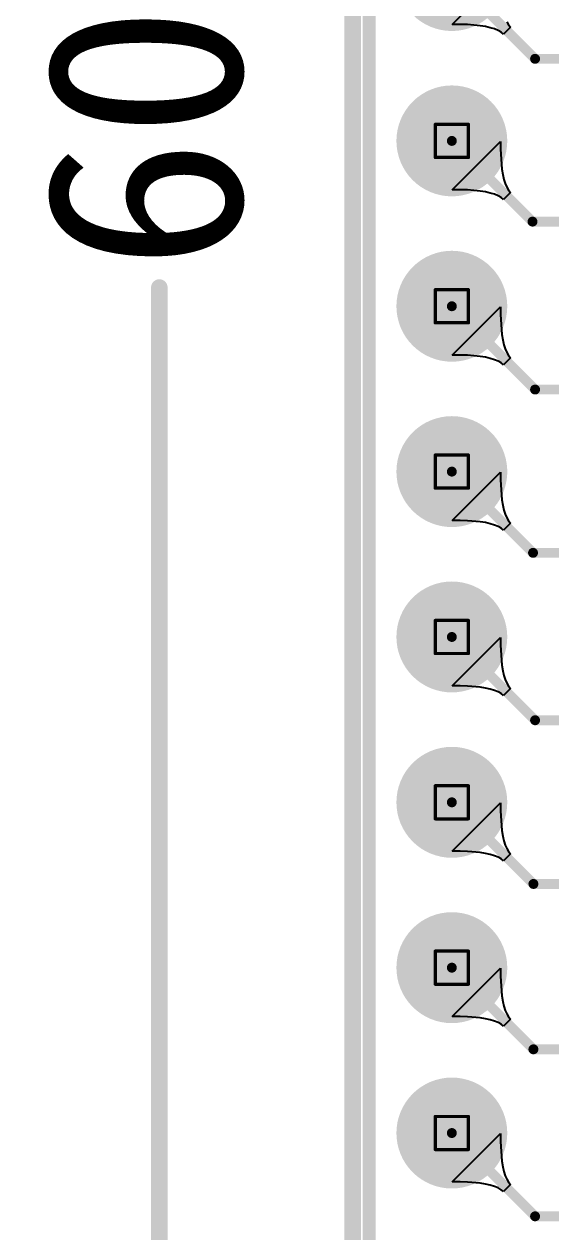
# Model space of a CAD drawing. Extents: x 75 to 173, y 40 to 188.
# Drawn here: x 79.65 to 87.75, y 125.76 to 144.31 of the extents above; entities that cross this region are included whole.
import ezdxf

# ---------------------------------------------------------------- set-up
doc = ezdxf.new("R2010")
doc.units = 0
doc.header["$MEASUREMENT"] = 0
doc.layers.get('0').update_dxf_attribs({"linetype": 'CONTINUOUS'})
for name, color, linetype in [('BottomLayer', 5, 'CONTINUOUS'), ('BOTTOMSOLDER', 6, 'CONTINUOUS'), ('DRILLDRAWING', 1, 'CONTINUOUS'), ('KEEPOUTLAYER', 6, 'CONTINUOUS'), ('MULTILAYER', 9, 'CONTINUOUS'), ('PadHoleLayer', 156, 'CONTINUOUS'), ('TopLayer', 1, 'CONTINUOUS'), ('TOPOVERLAY', 2, 'CONTINUOUS'), ('TOPSOLDER', 216, 'CONTINUOUS')]:
    doc.layers.add(name, color=color, linetype=linetype)

# ---------------------------------------------------------------- blocks, each defined once
blk = doc.blocks.new('P___HDR2X23_2_54___14')
at = {"layer": 'BottomLayer', "const_width": 0.75}
for points in [[(7.245, 2.54, 1), (7.995, 2.54, 1)], [(9.785, 2.54, 1), (10.535, 2.54, 1)], [(12.325, 2.54, 1), (13.075, 2.54, 1)], [(14.865, 2.54, 1), (15.615, 2.54, 1)], [(17.405, 2.54, 1), (18.155, 2.54, 1)], [(19.945, 2.54, 1), (20.695, 2.54, 1)], [(22.485, 2.54, 1), (23.235, 2.54, 1)], [(25.025, 2.54, 1), (25.775, 2.54, 1)]]:
    blk.add_lwpolyline(points, format="xyb", close=True, dxfattribs=at)
at = {"layer": 'BOTTOMSOLDER', "const_width": 0.852}
for points in [[(7.194, 2.54, 1), (8.046, 2.54, 1)], [(9.734, 2.54, 1), (10.586, 2.54, 1)], [(12.274, 2.54, 1), (13.126, 2.54, 1)], [(14.814, 2.54, 1), (15.666, 2.54, 1)], [(17.354, 2.54, 1), (18.206, 2.54, 1)], [(19.894, 2.54, 1), (20.746, 2.54, 1)], [(22.434, 2.54, 1), (23.286, 2.54, 1)], [(24.974, 2.54, 1), (25.826, 2.54, 1)]]:
    blk.add_lwpolyline(points, format="xyb", close=True, dxfattribs=at)
at = {"layer": 'MULTILAYER', "const_width": 0.75}
for points in [[(7.245, 2.54, 1), (7.995, 2.54, 1)], [(9.785, 2.54, 1), (10.535, 2.54, 1)], [(12.325, 2.54, 1), (13.075, 2.54, 1)], [(14.865, 2.54, 1), (15.615, 2.54, 1)], [(17.405, 2.54, 1), (18.155, 2.54, 1)], [(19.945, 2.54, 1), (20.695, 2.54, 1)], [(22.485, 2.54, 1), (23.235, 2.54, 1)], [(25.025, 2.54, 1), (25.775, 2.54, 1)]]:
    blk.add_lwpolyline(points, format="xyb", close=True, dxfattribs=at)
at = {"layer": 'PadHoleLayer', "const_width": 0.45}
for points in [[(7.395, 2.54, 1), (7.845, 2.54, 1)], [(9.935, 2.54, 1), (10.385, 2.54, 1)], [(12.475, 2.54, 1), (12.925, 2.54, 1)], [(15.015, 2.54, 1), (15.465, 2.54, 1)], [(17.555, 2.54, 1), (18.005, 2.54, 1)], [(20.095, 2.54, 1), (20.545, 2.54, 1)], [(22.635, 2.54, 1), (23.085, 2.54, 1)]]:
    blk.add_lwpolyline(points, format="xyb", close=True, dxfattribs=at)
at = {"layer": 'TopLayer', "const_width": 0.75}
for points in [[(7.245, 2.54, 1), (7.995, 2.54, 1)], [(9.785, 2.54, 1), (10.535, 2.54, 1)], [(12.325, 2.54, 1), (13.075, 2.54, 1)], [(14.865, 2.54, 1), (15.615, 2.54, 1)], [(17.405, 2.54, 1), (18.155, 2.54, 1)], [(19.945, 2.54, 1), (20.695, 2.54, 1)], [(22.485, 2.54, 1), (23.235, 2.54, 1)], [(25.025, 2.54, 1), (25.775, 2.54, 1)]]:
    blk.add_lwpolyline(points, format="xyb", close=True, dxfattribs=at)
at = {"layer": 'TOPOVERLAY', "const_width": 0.2}
blk.add_lwpolyline([(-1.27, 3.81), (57.15, 3.81)], dxfattribs=at)
at = {"layer": 'TOPSOLDER', "const_width": 0.852}
for points in [[(7.194, 2.54, 1), (8.046, 2.54, 1)], [(9.734, 2.54, 1), (10.586, 2.54, 1)], [(12.274, 2.54, 1), (13.126, 2.54, 1)], [(14.814, 2.54, 1), (15.666, 2.54, 1)], [(17.354, 2.54, 1), (18.206, 2.54, 1)], [(19.894, 2.54, 1), (20.746, 2.54, 1)], [(22.434, 2.54, 1), (23.286, 2.54, 1)], [(24.974, 2.54, 1), (25.826, 2.54, 1)]]:
    blk.add_lwpolyline(points, format="xyb", close=True, dxfattribs=at)

msp = doc.modelspace()

# ---------------------------------------------------------------- linework, layer by layer
at = {"layer": 'DRILLDRAWING', "const_width": 0.0508}
for points in [[(85.97286, 142.76882), (86.48086, 142.76882)], [(85.97286, 142.26082), (85.97286, 142.76882)], [(86.48086, 142.26082), (86.48086, 142.76882)], [(85.97286, 142.26082), (86.48086, 142.26082)], [(85.97286, 140.22882), (86.48086, 140.22882)], [(85.97286, 139.72082), (85.97286, 140.22882)], [(86.48086, 139.72082), (86.48086, 140.22882)], [(85.97286, 139.72082), (86.48086, 139.72082)], [(85.97286, 137.68882), (86.48086, 137.68882)], [(85.97286, 137.18082), (85.97286, 137.68882)], [(86.48086, 137.18082), (86.48086, 137.68882)], [(85.97286, 137.18082), (86.48086, 137.18082)], [(85.97286, 135.14882), (86.48086, 135.14882)], [(85.97286, 134.64082), (85.97286, 135.14882)], [(86.48086, 134.64082), (86.48086, 135.14882)], [(85.97286, 134.64082), (86.48086, 134.64082)], [(85.97286, 132.60882), (86.48086, 132.60882)], [(85.97286, 132.10082), (85.97286, 132.60882)], [(86.48086, 132.10082), (86.48086, 132.60882)], [(85.97286, 132.10082), (86.48086, 132.10082)], [(85.97286, 130.06882), (86.48086, 130.06882)], [(85.97286, 129.56082), (85.97286, 130.06882)], [(86.48086, 129.56082), (86.48086, 130.06882)], [(85.97286, 129.56082), (86.48086, 129.56082)], [(85.97286, 127.52882), (86.48086, 127.52882)], [(85.97286, 127.02082), (85.97286, 127.52882)], [(86.48086, 127.02082), (86.48086, 127.52882)], [(85.97286, 127.02082), (86.48086, 127.02082)]]:
    msp.add_lwpolyline(points, dxfattribs=at)
at = {"layer": 'DRILLDRAWING', "const_width": 0.0254}
for points in [[(85.96016, 142.76882, 1), (85.98556, 142.76882, 1)], [(85.96016, 142.76882, 1), (85.98556, 142.76882, 1)], [(86.46816, 142.76882, 1), (86.49356, 142.76882, 1)], [(86.46816, 142.76882, 1), (86.49356, 142.76882, 1)], [(85.96016, 142.26082, 1), (85.98556, 142.26082, 1)], [(85.96016, 142.26082, 1), (85.98556, 142.26082, 1)], [(86.46816, 142.26082, 1), (86.49356, 142.26082, 1)], [(86.46816, 142.26082, 1), (86.49356, 142.26082, 1)], [(85.96016, 140.22882, 1), (85.98556, 140.22882, 1)], [(85.96016, 140.22882, 1), (85.98556, 140.22882, 1)], [(86.46816, 140.22882, 1), (86.49356, 140.22882, 1)], [(86.46816, 140.22882, 1), (86.49356, 140.22882, 1)], [(85.96016, 139.72082, 1), (85.98556, 139.72082, 1)], [(85.96016, 139.72082, 1), (85.98556, 139.72082, 1)], [(86.46816, 139.72082, 1), (86.49356, 139.72082, 1)], [(86.46816, 139.72082, 1), (86.49356, 139.72082, 1)], [(85.96016, 137.68882, 1), (85.98556, 137.68882, 1)], [(85.96016, 137.68882, 1), (85.98556, 137.68882, 1)], [(86.46816, 137.68882, 1), (86.49356, 137.68882, 1)], [(86.46816, 137.68882, 1), (86.49356, 137.68882, 1)], [(85.96016, 137.18082, 1), (85.98556, 137.18082, 1)], [(85.96016, 137.18082, 1), (85.98556, 137.18082, 1)], [(86.46816, 137.18082, 1), (86.49356, 137.18082, 1)], [(86.46816, 137.18082, 1), (86.49356, 137.18082, 1)], [(85.96016, 135.14882, 1), (85.98556, 135.14882, 1)], [(85.96016, 135.14882, 1), (85.98556, 135.14882, 1)], [(86.46816, 135.14882, 1), (86.49356, 135.14882, 1)], [(86.46816, 135.14882, 1), (86.49356, 135.14882, 1)], [(85.96016, 134.64082, 1), (85.98556, 134.64082, 1)], [(85.96016, 134.64082, 1), (85.98556, 134.64082, 1)], [(86.46816, 134.64082, 1), (86.49356, 134.64082, 1)], [(86.46816, 134.64082, 1), (86.49356, 134.64082, 1)], [(85.96016, 132.60882, 1), (85.98556, 132.60882, 1)], [(85.96016, 132.60882, 1), (85.98556, 132.60882, 1)], [(86.46816, 132.60882, 1), (86.49356, 132.60882, 1)], [(86.46816, 132.60882, 1), (86.49356, 132.60882, 1)], [(85.96016, 132.10082, 1), (85.98556, 132.10082, 1)], [(85.96016, 132.10082, 1), (85.98556, 132.10082, 1)], [(86.46816, 132.10082, 1), (86.49356, 132.10082, 1)], [(86.46816, 132.10082, 1), (86.49356, 132.10082, 1)], [(85.96016, 130.06882, 1), (85.98556, 130.06882, 1)], [(85.96016, 130.06882, 1), (85.98556, 130.06882, 1)], [(86.46816, 130.06882, 1), (86.49356, 130.06882, 1)], [(86.46816, 130.06882, 1), (86.49356, 130.06882, 1)], [(85.96016, 129.56082, 1), (85.98556, 129.56082, 1)], [(85.96016, 129.56082, 1), (85.98556, 129.56082, 1)], [(86.46816, 129.56082, 1), (86.49356, 129.56082, 1)], [(86.46816, 129.56082, 1), (86.49356, 129.56082, 1)], [(85.96016, 127.52882, 1), (85.98556, 127.52882, 1)], [(85.96016, 127.52882, 1), (85.98556, 127.52882, 1)], [(86.46816, 127.52882, 1), (86.49356, 127.52882, 1)], [(86.46816, 127.52882, 1), (86.49356, 127.52882, 1)], [(85.96016, 127.02082, 1), (85.98556, 127.02082, 1)], [(85.96016, 127.02082, 1), (85.98556, 127.02082, 1)], [(86.46816, 127.02082, 1), (86.49356, 127.02082, 1)], [(86.46816, 127.02082, 1), (86.49356, 127.02082, 1)]]:
    msp.add_lwpolyline(points, format="xyb", close=True, dxfattribs=at)
at = {"layer": 'KEEPOUTLAYER', "const_width": 0.254}
msp.add_lwpolyline([(84.70286, 117.53722), (84.70286, 177.53722)], dxfattribs=at)
at = {"layer": 'TopLayer'}
for p, q in [((86.23436, 144.30486), (86.97682, 145.04732)), ((87.07062, 144.34421), (87.09695, 144.29884)), ((86.35531, 144.30449), (86.23436, 144.30486)), ((86.46682, 144.30088), (86.35531, 144.30449)), ((86.6615, 144.28392), (86.46682, 144.30088)), ((86.74466, 144.27058), (86.6615, 144.28392)), ((86.81838, 144.25398), (86.74466, 144.27058)), ((86.88265, 144.23415), (86.81838, 144.25398)), ((86.93747, 144.21106), (86.88265, 144.23415)), ((86.98284, 144.18473), (86.93747, 144.21106)), ((87.01876, 144.15516), (86.98284, 144.18473)), ((87.12652, 144.26292), (87.01876, 144.15516)), ((87.09695, 144.29884), (87.12652, 144.26292)), ((86.23436, 141.76486), (86.97682, 142.50732)), ((86.97682, 142.50732), (86.97718, 142.38636)), ((86.97718, 142.38636), (86.99775, 142.08018)), ((86.99775, 142.08018), (87.0111, 141.99701)), ((87.0111, 141.99701), (87.02769, 141.9233)), ((87.02769, 141.9233), (87.04753, 141.85903)), ((86.35531, 141.76449), (86.23436, 141.76486)), ((86.46682, 141.76088), (86.35531, 141.76449)), ((86.6615, 141.74392), (86.46682, 141.76088)), ((86.74466, 141.73058), (86.6615, 141.74392)), ((86.81838, 141.71398), (86.74466, 141.73058)), ((87.04753, 141.85903), (87.07062, 141.80421)), ((87.07062, 141.80421), (87.09695, 141.75884)), ((87.09695, 141.75884), (87.12652, 141.72292)), ((86.88265, 141.69415), (86.81838, 141.71398)), ((86.93747, 141.67106), (86.88265, 141.69415)), ((86.98284, 141.64473), (86.93747, 141.67106)), ((87.01876, 141.61516), (86.98284, 141.64473)), ((87.12652, 141.72292), (87.01876, 141.61516)), ((86.23436, 139.22486), (86.97682, 139.96732)), ((86.97682, 139.96732), (86.97718, 139.84636)), ((86.97718, 139.84636), (86.99775, 139.54018)), ((86.99775, 139.54018), (87.0111, 139.45701)), ((87.0111, 139.45701), (87.02769, 139.3833)), ((87.02769, 139.3833), (87.04753, 139.31903)), ((87.04753, 139.31903), (87.07062, 139.26421)), ((86.35531, 139.22449), (86.23436, 139.22486)), ((86.46682, 139.22088), (86.35531, 139.22449)), ((86.6615, 139.20392), (86.46682, 139.22088)), ((86.74466, 139.19058), (86.6615, 139.20392)), ((86.81838, 139.17398), (86.74466, 139.19058)), ((86.88265, 139.15415), (86.81838, 139.17398)), ((86.93747, 139.13106), (86.88265, 139.15415)), ((87.12652, 139.18292), (87.01876, 139.07516)), ((87.07062, 139.26421), (87.09695, 139.21884)), ((87.09695, 139.21884), (87.12652, 139.18292)), ((86.98284, 139.10473), (86.93747, 139.13106)), ((87.01876, 139.07516), (86.98284, 139.10473)), ((86.23436, 136.68486), (86.97682, 137.42732)), ((86.97682, 137.42732), (86.97718, 137.30636)), ((86.97718, 137.30636), (86.99775, 137.00018)), ((86.99775, 137.00018), (87.0111, 136.91701)), ((87.0111, 136.91701), (87.02769, 136.8433)), ((87.02769, 136.8433), (87.04753, 136.77903)), ((87.04753, 136.77903), (87.07062, 136.72421)), ((87.07062, 136.72421), (87.09695, 136.67884)), ((86.35531, 136.68449), (86.23436, 136.68486)), ((86.46682, 136.68088), (86.35531, 136.68449)), ((86.6615, 136.66392), (86.46682, 136.68088)), ((86.74466, 136.65058), (86.6615, 136.66392)), ((86.81838, 136.63398), (86.74466, 136.65058)), ((86.88265, 136.61415), (86.81838, 136.63398)), ((86.93747, 136.59106), (86.88265, 136.61415)), ((86.98284, 136.56473), (86.93747, 136.59106)), ((87.01876, 136.53516), (86.98284, 136.56473)), ((87.12652, 136.64292), (87.01876, 136.53516)), ((87.09695, 136.67884), (87.12652, 136.64292)), ((86.23436, 134.14486), (86.97682, 134.88732)), ((86.97682, 134.88732), (86.97718, 134.76636)), ((86.97718, 134.76636), (86.99775, 134.46018)), ((86.99775, 134.46018), (87.0111, 134.37701)), ((87.0111, 134.37701), (87.02769, 134.3033)), ((86.35531, 134.14449), (86.23436, 134.14486)), ((86.46682, 134.14088), (86.35531, 134.14449)), ((86.6615, 134.12392), (86.46682, 134.14088)), ((87.02769, 134.3033), (87.04753, 134.23903)), ((87.04753, 134.23903), (87.07062, 134.18421)), ((87.07062, 134.18421), (87.09695, 134.13884)), ((87.09695, 134.13884), (87.12652, 134.10292)), ((86.74466, 134.11058), (86.6615, 134.12392)), ((86.81838, 134.09398), (86.74466, 134.11058)), ((86.88265, 134.07415), (86.81838, 134.09398)), ((86.93747, 134.05106), (86.88265, 134.07415)), ((86.98284, 134.02473), (86.93747, 134.05106)), ((87.01876, 133.99516), (86.98284, 134.02473)), ((87.12652, 134.10292), (87.01876, 133.99516)), ((86.23436, 131.60486), (86.97682, 132.34732)), ((86.97682, 132.34732), (86.97718, 132.22636)), ((86.97718, 132.22636), (86.99775, 131.92018)), ((86.99775, 131.92018), (87.0111, 131.83701)), ((87.0111, 131.83701), (87.02769, 131.7633)), ((87.02769, 131.7633), (87.04753, 131.69903)), ((86.35531, 131.60449), (86.23436, 131.60486)), ((86.46682, 131.60088), (86.35531, 131.60449)), ((86.6615, 131.58392), (86.46682, 131.60088)), ((86.74466, 131.57058), (86.6615, 131.58392)), ((86.81838, 131.55398), (86.74466, 131.57058)), ((86.88265, 131.53415), (86.81838, 131.55398)), ((86.93747, 131.51106), (86.88265, 131.53415)), ((87.12652, 131.56292), (87.01876, 131.45516)), ((87.04753, 131.69903), (87.07062, 131.64421)), ((87.07062, 131.64421), (87.09695, 131.59884)), ((87.09695, 131.59884), (87.12652, 131.56292)), ((86.98284, 131.48473), (86.93747, 131.51106)), ((87.01876, 131.45516), (86.98284, 131.48473)), ((86.23436, 129.06486), (86.97682, 129.80732)), ((86.97682, 129.80732), (86.97718, 129.68636)), ((86.97718, 129.68636), (86.99775, 129.38018)), ((86.99775, 129.38018), (87.0111, 129.29701)), ((87.0111, 129.29701), (87.02769, 129.2233)), ((87.02769, 129.2233), (87.04753, 129.15903)), ((87.04753, 129.15903), (87.07062, 129.10421)), ((86.35531, 129.06449), (86.23436, 129.06486)), ((86.46682, 129.06088), (86.35531, 129.06449)), ((86.6615, 129.04392), (86.46682, 129.06088)), ((86.74466, 129.03058), (86.6615, 129.04392)), ((86.81838, 129.01398), (86.74466, 129.03058)), ((86.88265, 128.99415), (86.81838, 129.01398)), ((86.93747, 128.97106), (86.88265, 128.99415)), ((86.98284, 128.94473), (86.93747, 128.97106)), ((87.01876, 128.91516), (86.98284, 128.94473)), ((87.12652, 129.02292), (87.01876, 128.91516)), ((87.07062, 129.10421), (87.09695, 129.05884)), ((87.09695, 129.05884), (87.12652, 129.02292)), ((86.23436, 126.52486), (86.97682, 127.26732)), ((86.97682, 127.26732), (86.97718, 127.14636)), ((86.97718, 127.14636), (86.99775, 126.84018)), ((86.99775, 126.84018), (87.0111, 126.75701)), ((87.0111, 126.75701), (87.02769, 126.6833)), ((86.35531, 126.52449), (86.23436, 126.52486)), ((86.46682, 126.52088), (86.35531, 126.52449)), ((86.6615, 126.50392), (86.46682, 126.52088)), ((87.02769, 126.6833), (87.04753, 126.61903)), ((87.04753, 126.61903), (87.07062, 126.56421)), ((87.07062, 126.56421), (87.09695, 126.51884)), ((87.09695, 126.51884), (87.12652, 126.48292)), ((86.74466, 126.49058), (86.6615, 126.50392)), ((86.81838, 126.47398), (86.74466, 126.49058)), ((86.88265, 126.45415), (86.81838, 126.47398)), ((86.93747, 126.43106), (86.88265, 126.45415)), ((86.98284, 126.40473), (86.93747, 126.43106)), ((87.01876, 126.37516), (86.98284, 126.40473)), ((87.12652, 126.48292), (87.01876, 126.37516))]:
    msp.add_line(p, q, dxfattribs=at)
at = {"layer": 'TopLayer', "const_width": 0.1524}
for points in [[(86.22686, 145.05482), (87.50626, 143.77542)], [(87.50626, 143.77542), (90.67186, 143.77542)], [(86.22686, 142.51482), (87.46691, 141.27476)], [(87.46691, 141.27476), (90.29086, 141.27476)], [(86.22686, 139.97482), (87.50626, 138.69542)], [(87.50626, 138.69542), (90.54486, 138.69542)], [(86.22686, 137.43482), (87.4751, 136.18657)], [(87.4751, 136.18657), (95.17341, 136.18657)], [(86.22686, 134.89482), (87.50626, 133.61542)], [(87.50626, 133.61542), (90.18926, 133.61542)], [(86.22686, 132.35482), (87.48086, 131.10082)], [(87.48086, 131.10082), (92.01806, 131.10082)], [(86.22686, 129.81482), (87.48086, 128.56082)], [(87.48086, 128.56082), (90.46866, 128.56082)], [(86.22686, 127.27482), (87.50626, 125.99542)], [(87.50626, 125.99542), (92.60226, 125.99542)]]:
    msp.add_lwpolyline(points, dxfattribs=at)
at = {"layer": 'TopLayer', "const_width": 0.0762}
for points in [[(87.46816, 143.77542, 1), (87.54436, 143.77542, 1)], [(87.46816, 143.77542, 1), (87.54436, 143.77542, 1)], [(86.18876, 142.51482, 1), (86.26496, 142.51482, 1)], [(87.42881, 141.27476, 1), (87.50501, 141.27476, 1)], [(87.42881, 141.27476, 1), (87.50501, 141.27476, 1)], [(86.18876, 139.97482, 1), (86.26496, 139.97482, 1)], [(87.46816, 138.69542, 1), (87.54436, 138.69542, 1)], [(87.46816, 138.69542, 1), (87.54436, 138.69542, 1)], [(86.18876, 137.43482, 1), (86.26496, 137.43482, 1)], [(87.437, 136.18657, 1), (87.5132, 136.18657, 1)], [(87.437, 136.18657, 1), (87.5132, 136.18657, 1)], [(86.18876, 134.89482, 1), (86.26496, 134.89482, 1)], [(87.46816, 133.61542, 1), (87.54436, 133.61542, 1)], [(87.46816, 133.61542, 1), (87.54436, 133.61542, 1)], [(86.18876, 132.35482, 1), (86.26496, 132.35482, 1)], [(87.44276, 131.10082, 1), (87.51896, 131.10082, 1)], [(87.44276, 131.10082, 1), (87.51896, 131.10082, 1)], [(86.18876, 129.81482, 1), (86.26496, 129.81482, 1)], [(87.44276, 128.56082, 1), (87.51896, 128.56082, 1)], [(87.44276, 128.56082, 1), (87.51896, 128.56082, 1)], [(86.18876, 127.27482, 1), (86.26496, 127.27482, 1)], [(87.46816, 125.99542, 1), (87.54436, 125.99542, 1)], [(87.46816, 125.99542, 1), (87.54436, 125.99542, 1)]]:
    msp.add_lwpolyline(points, format="xyb", close=True, dxfattribs=at)
at = {"layer": 'TOPOVERLAY', "const_width": 0.254}
msp.add_lwpolyline([(81.73106, 117.53722), (81.73106, 140.26218)], dxfattribs=at)
at = {"layer": 'TOPOVERLAY', "const_width": 0.127}
msp.add_lwpolyline([(81.66756, 140.26218, 1), (81.79456, 140.26218, 1)], format="xyb", close=True, dxfattribs=at)

# ---------------------------------------------------------------- block references
at = {"rotation": 90}
msp.add_blockref('P___HDR2X23_2_54___14', (88.76686, 119.65482), dxfattribs=at)

# ---------------------------------------------------------------- texts
at = {"layer": 'TOPOVERLAY'}
msp.add_text('60.00 (mm)', height=2.999999, rotation=90, dxfattribs=at).set_placement((82.99146, 140.51618))

doc.saveas('drawing.dxf')
